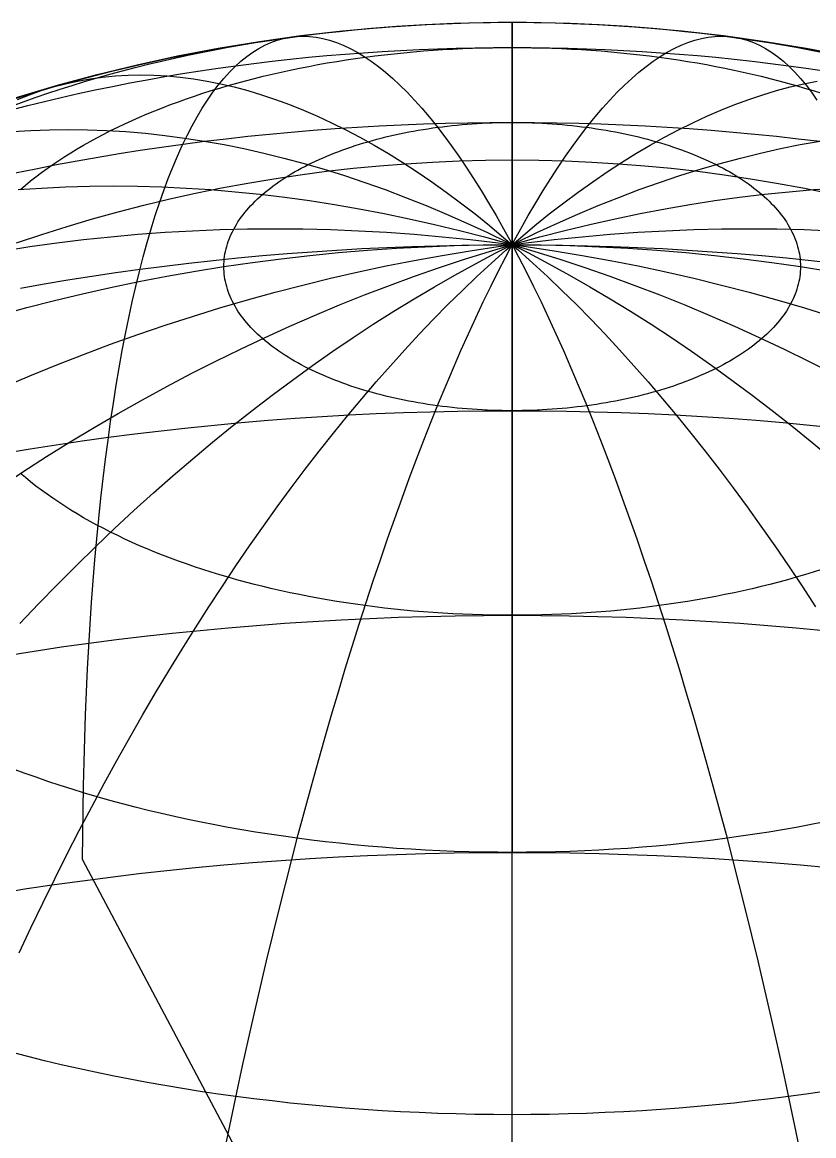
# Model space of a CAD drawing. Header units: millimetres. Extents: x -40 to 40, y -40 to 40.
# Drawn here: x -11.8 to 7.27, y 13.17 to 40 of the extents above; entities that cross this region are included whole.
import ezdxf

# ---------------------------------------------------------------- set-up
doc = ezdxf.new("R2010")
doc.units = ezdxf.units.MM
for name, color, linetype in [('CUT_OUTER', 1, 'Continuous'), ('ENGRAVE', 7, 'Continuous'), ('ENGRAVE_FINE', 8, 'Continuous')]:
    doc.layers.add(name, color=color, linetype=linetype)

msp = doc.modelspace()

# ---------------------------------------------------------------- linework, layer by layer
at = {"layer": 'CUT_OUTER'}
msp.add_circle((0, 0), 40, dxfattribs=at)
at = {"layer": 'ENGRAVE'}
for points in [[(-12.3607, 38.0423), (-11.6949, 38.2522), (-11.0255, 38.4505), (-10.3528, 38.637), (-9.6769, 38.8118), (-8.998, 38.9748), (-8.3165, 39.1259), (-7.6324, 39.2651), (-6.9459, 39.3923), (-6.2574, 39.5075), (-5.5669, 39.6107), (-4.8748, 39.7018), (-4.1811, 39.7809), (-3.4862, 39.8478), (-2.7903, 39.9026), (-2.0934, 39.9452), (-1.396, 39.9756), (-0.6981, 39.9939), (0, 40), (0.6981, 39.9939), (1.396, 39.9756), (2.0934, 39.9452), (2.7903, 39.9026), (3.4862, 39.8478), (4.1811, 39.7809), (4.8748, 39.7018), (5.5669, 39.6107), (6.2574, 39.5075), (6.9459, 39.3923), (7.6324, 39.2651)], [(-12.3607, 19.0211), (-11.6949, 19.1261), (-11.0255, 19.2252), (-10.3528, 19.3185), (-9.6769, 19.4059), (-8.998, 19.4874), (-8.3165, 19.563), (-7.6324, 19.6325), (-6.9459, 19.6962), (-6.2574, 19.7538), (-5.5669, 19.8054), (-4.8748, 19.8509), (-4.1811, 19.8904), (-3.4862, 19.9239), (-2.7903, 19.9513), (-2.0934, 19.9726), (-1.396, 19.9878), (-0.6981, 19.997), (0, 20), (0.6981, 19.997), (1.396, 19.9878), (2.0934, 19.9726), (2.7903, 19.9513), (3.4862, 19.9239), (4.1811, 19.8904), (4.8748, 19.8509), (5.5669, 19.8054), (6.2574, 19.7538), (6.9459, 19.6962), (7.6324, 19.6325)]]:
    msp.add_lwpolyline(points, dxfattribs=at)
at = {"layer": 'ENGRAVE_FINE'}
for points in [[(-12.0363, 37.9864), (-11.7557, 38.0902), (-11.4715, 38.1915), (-11.1839, 38.2904), (-10.8928, 38.3867), (-10.5984, 38.4805), (-10.3008, 38.5717), (-10, 38.6603), (-9.6962, 38.7462), (-9.3894, 38.8295), (-9.0798, 38.9101), (-8.7674, 38.9879), (-8.4524, 39.0631), (-8.1347, 39.1355), (-7.8146, 39.205), (-7.4921, 39.2718), (-7.1674, 39.3358), (-6.8404, 39.3969), (-6.5114, 39.4552), (-6.1803, 39.5106), (-5.8474, 39.563), (-5.5127, 39.6126), (-5.1764, 39.6593), (-4.8384, 39.703), (-4.499, 39.7437), (-4.1582, 39.7815), (-3.8162, 39.8163), (-3.473, 39.8481), (-3.1287, 39.8769), (-2.7835, 39.9027), (-2.4374, 39.9255), (-2.0906, 39.9452), (-1.7431, 39.9619), (-1.3951, 39.9756), (-1.0467, 39.9863), (-0.698, 39.9939), (-0.349, 39.9985), (0, 40), (0.349, 39.9985), (0.698, 39.9939), (1.0467, 39.9863), (1.3951, 39.9756), (1.7431, 39.9619), (2.0906, 39.9452), (2.4374, 39.9255), (2.7835, 39.9027), (3.1287, 39.8769), (3.473, 39.8481), (3.8162, 39.8163), (4.1582, 39.7815), (4.499, 39.7437), (4.8384, 39.703), (5.1764, 39.6593), (5.5127, 39.6126), (5.8474, 39.563), (6.1803, 39.5106), (6.5114, 39.4552), (6.8404, 39.3969), (7.1674, 39.3358), (7.4921, 39.2718)], [(0, 13.0227), (0, 13.6808), (0, 14.3347), (0, 14.9843), (0, 15.6292), (0, 16.2695), (0, 16.9047), (0, 17.5348), (0, 18.1596), (0, 18.7789), (0, 19.3924), (0, 20), (0, 20.6015), (0, 21.1968), (0, 21.7856), (0, 22.3677), (0, 22.9431), (0, 23.5114), (0, 24.0726), (0, 24.6265), (0, 25.1728), (0, 25.7115), (0, 26.2424), (0, 26.7652), (0, 27.2799), (0, 27.7863), (0, 28.2843), (0, 28.7736), (0, 29.2541), (0, 29.7258), (0, 30.1884), (0, 30.6418), (0, 31.0858), (0, 31.5204), (0, 31.9454), (0, 32.3607), (0, 32.7661), (0, 33.1615), (0, 33.5468), (0, 33.9219), (0, 34.2867), (0, 34.641), (0, 34.9848), (0, 35.3179), (0, 35.6403), (0, 35.9518), (0, 36.2523), (0, 36.5418), (0, 36.8202), (0, 37.0874), (0, 37.3432), (0, 37.5877), (0, 37.8207), (0, 38.0423), (0, 38.2522), (0, 38.4505), (0, 38.637), (0, 38.8118), (0, 38.9748), (0, 39.1259), (0, 39.2651), (0, 39.3923), (0, 39.5075), (0, 39.6107), (0, 39.7018), (0, 39.7809), (0, 39.8478), (0, 39.9026), (0, 39.9452), (0, 39.9756), (0, 39.9939), (0, 40), (0, 39.9939), (0, 39.9756), (0, 39.9452), (0, 39.9026), (0, 39.8478), (0, 39.7809), (0, 39.7018), (0, 39.6107), (0, 39.5075), (0, 39.3923), (0, 39.2651), (0, 39.1259), (0, 38.9748), (0, 38.8118), (0, 38.637), (0, 38.4505), (0, 38.2522), (0, 38.0423), (0, 37.8207), (0, 37.5877), (0, 37.3432), (0, 37.0874), (0, 36.8202), (0, 36.5418), (0, 36.2523), (0, 35.9518), (0, 35.6403), (0, 35.3179), (0, 34.9848), (0, 34.641), (0, 34.2867), (0, 33.9219), (0, 33.5468), (0, 33.1615), (0, 32.7661), (0, 32.3607), (0, 31.9454), (0, 31.5204), (0, 31.0858), (0, 30.6418), (0, 30.1884), (0, 29.7258), (0, 29.2541), (0, 28.7736), (0, 28.2843), (0, 27.7863), (0, 27.2799), (0, 26.7652), (0, 26.2424), (0, 25.7115), (0, 25.1728), (0, 24.6265), (0, 24.0726), (0, 23.5114), (0, 22.9431), (0, 22.3677), (0, 21.7856), (0, 21.1968), (0, 20.6015), (0, 20)], [(10.3527, -19.2293), (-10.3516, 19.8318), (-10.3474, 20.4283), (-10.3399, 21.0185), (-10.3294, 21.6024), (-10.3157, 22.1796), (-10.2988, 22.7501), (-10.2788, 23.3137), (-10.2557, 23.8702), (-10.2294, 24.4194), (-10.2001, 24.9611), (-10.1676, 25.4953), (-10.132, 26.0217), (-10.0934, 26.5402), (-10.0517, 27.0505), (-10.0069, 27.5527), (-9.959, 28.0464), (-9.9082, 28.5316), (-9.8543, 29.0082), (-9.7974, 29.4758), (-9.7375, 29.9345), (-9.6747, 30.3841), (-9.6089, 30.8244), (-9.5401, 31.2554), (-9.4685, 31.6768), (-9.394, 32.0886), (-9.3166, 32.4906), (-9.2364, 32.8827), (-9.1534, 33.2647), (-9.0676, 33.6367), (-8.979, 33.9984), (-8.8877, 34.3497), (-8.7937, 34.6906), (-8.697, 35.0209), (-8.5977, 35.3406), (-8.4957, 35.6495), (-8.3912, 35.9475), (-8.2841, 36.2345), (-8.1745, 36.5106), (-8.0623, 36.7755), (-7.9478, 37.0292), (-7.8308, 37.2716), (-7.7114, 37.5027), (-7.5897, 37.7224), (-7.4656, 37.9305), (-7.3393, 38.1271), (-7.2108, 38.3121), (-7.08, 38.4855), (-6.9471, 38.6471), (-6.8121, 38.7969), (-6.675, 38.9349), (-6.5359, 39.0611), (-6.3948, 39.1753), (-6.2517, 39.2776), (-6.1067, 39.368), (-5.9599, 39.4464), (-5.8113, 39.5127), (-5.6608, 39.567), (-5.5087, 39.6093), (-5.3549, 39.6395), (-5.1994, 39.6576), (-5.0424, 39.6636), (-4.8838, 39.6576), (-4.7238, 39.6395), (-4.5623, 39.6093), (-4.3994, 39.567), (-4.2352, 39.5127), (-4.0697, 39.4464), (-3.9029, 39.368), (-3.735, 39.2776), (-3.5659, 39.1753), (-3.3957, 39.0611), (-3.2245, 38.9349), (-3.0523, 38.7969), (-2.8792, 38.6471), (-2.7052, 38.4855), (-2.5304, 38.3121), (-2.3548, 38.1271), (-2.1785, 37.9305), (-2.0015, 37.7224), (-1.824, 37.5027), (-1.6458, 37.2716), (-1.4672, 37.0292), (-1.2881, 36.7755), (-1.1086, 36.5106), (-0.9288, 36.2345), (-0.7487, 35.9475), (-0.5684, 35.6495), (-0.3879, 35.3406), (-0.2073, 35.0209), (-0.0266, 34.6906), (0.154, 34.3497), (0.3347, 33.9984), (0.5152, 33.6367), (0.6956, 33.2647), (0.8758, 32.8827), (1.0557, 32.4906), (1.2352, 32.0886), (1.4144, 31.6768), (1.5932, 31.2554), (1.7715, 30.8244), (1.9492, 30.3841), (2.1264, 29.9345), (2.3029, 29.4758), (2.4787, 29.0082), (2.6538, 28.5316), (2.828, 28.0464), (3.0014, 27.5527), (3.1738, 27.0505), (3.3453, 26.5402), (3.5158, 26.0217), (3.6852, 25.4953), (3.8535, 24.9611), (4.0206, 24.4194), (4.1865, 23.8702), (4.3511, 23.3137), (4.5144, 22.7501), (4.6763, 22.1796), (4.8368, 21.6024), (4.9958, 21.0185), (5.1533, 20.4283), (5.3092, 19.8318), (5.4635, 19.2293), (5.6162, 18.621), (5.7671, 18.0069), (5.9163, 17.3874), (6.0636, 16.7626), (6.2092, 16.1327), (6.3528, 15.4978), (6.4945, 14.8583), (6.6342, 14.2142), (6.7719, 13.5658), (6.9075, 12.9132)], [(-6.9075, 12.9132), (-6.7719, 13.5658), (-6.6342, 14.2142), (-6.4945, 14.8583), (-6.3528, 15.4978), (-6.2092, 16.1327), (-6.0636, 16.7626), (-5.9163, 17.3874), (-5.7671, 18.0069), (-5.6162, 18.621), (-5.4635, 19.2293), (-5.3092, 19.8318), (-5.1533, 20.4283), (-4.9958, 21.0185), (-4.8368, 21.6024), (-4.6763, 22.1796), (-4.5144, 22.7501), (-4.3511, 23.3137), (-4.1865, 23.8702), (-4.0206, 24.4194), (-3.8535, 24.9611), (-3.6852, 25.4953), (-3.5158, 26.0217), (-3.3453, 26.5402), (-3.1738, 27.0505), (-3.0014, 27.5527), (-2.828, 28.0464), (-2.6538, 28.5316), (-2.4787, 29.0082), (-2.3029, 29.4758), (-2.1264, 29.9345), (-1.9492, 30.3841), (-1.7715, 30.8244), (-1.5932, 31.2554), (-1.4144, 31.6768), (-1.2352, 32.0886), (-1.0557, 32.4906), (-0.8758, 32.8827), (-0.6956, 33.2647), (-0.5152, 33.6367), (-0.3347, 33.9984), (-0.154, 34.3497), (0.0266, 34.6906), (0.2073, 35.0209), (0.3879, 35.3406), (0.5684, 35.6495), (0.7487, 35.9475), (0.9288, 36.2345), (1.1086, 36.5106), (1.2881, 36.7755), (1.4672, 37.0292), (1.6458, 37.2716), (1.824, 37.5027), (2.0015, 37.7224), (2.1785, 37.9305), (2.3548, 38.1271), (2.5304, 38.3121), (2.7052, 38.4855), (2.8792, 38.6471), (3.0523, 38.7969), (3.2245, 38.9349), (3.3957, 39.0611), (3.5659, 39.1753), (3.735, 39.2776), (3.9029, 39.368), (4.0697, 39.4464), (4.2352, 39.5127), (4.3994, 39.567), (4.5623, 39.6093), (4.7238, 39.6395), (4.8838, 39.6576), (5.0424, 39.6636), (5.1994, 39.6576), (5.3549, 39.6395), (5.5087, 39.6093), (5.6608, 39.567), (5.8113, 39.5127), (5.9599, 39.4464), (6.1067, 39.368), (6.2517, 39.2776), (6.3948, 39.1753), (6.5359, 39.0611), (6.675, 38.9349), (6.8121, 38.7969), (6.9471, 38.6471), (7.08, 38.4855), (7.2108, 38.3121), (7.3393, 38.1271)], [(-12.0708, 37.8875), (-11.6728, 37.9911), (-11.2712, 38.0912), (-10.8662, 38.1878), (-10.4578, 38.2809), (-10.0463, 38.3703), (-9.6317, 38.4562), (-9.2142, 38.5384), (-8.7939, 38.617), (-8.3708, 38.6919), (-7.9453, 38.7631), (-7.5173, 38.8306), (-7.0871, 38.8943), (-6.6546, 38.9543), (-6.2202, 39.0104), (-5.7838, 39.0628), (-5.3457, 39.1114), (-4.906, 39.1561), (-4.4648, 39.197), (-4.0222, 39.234), (-3.5783, 39.2672), (-3.1334, 39.2965), (-2.6876, 39.3219), (-2.2409, 39.3434), (-1.7935, 39.361), (-1.3456, 39.3747), (-0.8973, 39.3845), (-0.4487, 39.3904), (0, 39.3923), (0.4487, 39.3904), (0.8973, 39.3845), (1.3456, 39.3747), (1.7935, 39.361), (2.2409, 39.3434), (2.6876, 39.3219), (3.1334, 39.2965), (3.5783, 39.2672), (4.0222, 39.234), (4.4648, 39.197), (4.906, 39.1561), (5.3457, 39.1114), (5.7838, 39.0628), (6.2202, 39.0104), (6.6546, 38.9543), (7.0871, 38.8943), (7.5173, 38.8306)], [(-11.8479, 35.9721), (-11.7267, 36.075), (-11.602, 36.1768), (-11.4737, 36.2775), (-11.3419, 36.377), (-11.2067, 36.4754), (-11.068, 36.5726), (-10.926, 36.6686), (-10.7806, 36.7633), (-10.632, 36.8567), (-10.4801, 36.9488), (-10.325, 37.0396), (-10.1668, 37.129), (-10.0055, 37.2171), (-9.8411, 37.3037), (-9.6738, 37.3888), (-9.5035, 37.4725), (-9.3303, 37.5547), (-9.1542, 37.6353), (-8.9754, 37.7144), (-8.7939, 37.792), (-8.6096, 37.8679), (-8.4227, 37.9422), (-8.2333, 38.0149), (-8.0414, 38.0859), (-7.847, 38.1552), (-7.6502, 38.2229), (-7.4511, 38.2888), (-7.2497, 38.3529), (-7.0461, 38.4153), (-6.8404, 38.4759), (-6.6326, 38.5347), (-6.4227, 38.5916), (-6.211, 38.6468), (-5.9973, 38.7), (-5.7818, 38.7514), (-5.5645, 38.8009), (-5.3455, 38.8485), (-5.1249, 38.8942), (-4.9028, 38.938), (-4.6791, 38.9798), (-4.454, 39.0196), (-4.2276, 39.0575), (-3.9999, 39.0934), (-3.7709, 39.1273), (-3.5409, 39.1592), (-3.3097, 39.1891), (-3.0775, 39.217), (-2.8444, 39.2428), (-2.6104, 39.2666), (-2.3756, 39.2884), (-2.1401, 39.3081), (-1.904, 39.3257), (-1.6673, 39.3413), (-1.43, 39.3548), (-1.1924, 39.3663), (-0.9543, 39.3756), (-0.716, 39.3829), (-0.4775, 39.3881), (-0.2388, 39.3913), (0, 39.3923), (0.2388, 39.3913), (0.4775, 39.3881), (0.716, 39.3829), (0.9543, 39.3756), (1.1924, 39.3663), (1.43, 39.3548), (1.6673, 39.3413), (1.904, 39.3257), (2.1401, 39.3081), (2.3756, 39.2884), (2.6104, 39.2666), (2.8444, 39.2428), (3.0775, 39.217), (3.3097, 39.1891), (3.5409, 39.1592), (3.7709, 39.1273), (3.9999, 39.0934), (4.2276, 39.0575), (4.454, 39.0196), (4.6791, 38.9798), (4.9028, 38.938), (5.1249, 38.8942), (5.3455, 38.8485), (5.5645, 38.8009), (5.7818, 38.7514), (5.9973, 38.7), (6.211, 38.6468), (6.4227, 38.5916), (6.6326, 38.5347), (6.8404, 38.4759), (7.0461, 38.4153), (7.2497, 38.3529), (7.4511, 38.2888)], [(-11.9147, 38.1414), (-11.6325, 38.253), (-11.3468, 38.3529), (-11.0577, 38.4411), (-10.7651, 38.5177), (-10.4693, 38.5825), (-10.1703, 38.6355), (-9.8682, 38.6768), (-9.5631, 38.7062), (-9.2551, 38.7239), (-8.9443, 38.7298), (-8.6307, 38.7239), (-8.3145, 38.7062), (-7.9958, 38.6768), (-7.6746, 38.6355), (-7.3511, 38.5825), (-7.0254, 38.5177), (-6.6975, 38.4411), (-6.3676, 38.3529), (-6.0358, 38.253), (-5.7021, 38.1414), (-5.3666, 38.0183), (-5.0296, 37.8835), (-4.691, 37.7372), (-4.351, 37.5794), (-4.0096, 37.4101), (-3.667, 37.2295), (-3.3233, 37.0375), (-2.9786, 36.8343), (-2.633, 36.6198), (-2.2866, 36.3941), (-1.9395, 36.1574), (-1.5918, 35.9097), (-1.2436, 35.651), (-0.8951, 35.3815), (-0.5462, 35.1011), (-0.1972, 34.8101), (0.1518, 34.5085), (0.5008, 34.1964), (0.8497, 33.8739), (1.1983, 33.541), (1.5465, 33.1979), (1.8943, 32.8448), (2.2415, 32.4816), (2.588, 32.1085), (2.9337, 31.7256), (3.2786, 31.3331), (3.6224, 30.931), (3.9651, 30.5195), (4.3066, 30.0987), (4.6468, 29.6688), (4.9856, 29.2298), (5.3229, 28.7819), (5.6585, 28.3252), (5.9925, 27.8599), (6.3246, 27.3861), (6.6547, 26.904), (6.9829, 26.4137), (7.3089, 25.9153)], [(-11.8782, 17.583), (-11.5956, 18.1826), (-11.3094, 18.7766), (-11.0198, 19.3649), (-10.7268, 19.9473), (-10.4306, 20.5237), (-10.1312, 21.0938), (-9.8287, 21.6574), (-9.5232, 22.2145), (-9.2148, 22.7648), (-8.9036, 23.3082), (-8.5897, 23.8445), (-8.2732, 24.3735), (-7.9542, 24.8951), (-7.6327, 25.4091), (-7.3089, 25.9153), (-6.9829, 26.4137), (-6.6547, 26.904), (-6.3246, 27.3861), (-5.9925, 27.8599), (-5.6585, 28.3252), (-5.3229, 28.7819), (-4.9856, 29.2298), (-4.6468, 29.6688), (-4.3066, 30.0987), (-3.9651, 30.5195), (-3.6224, 30.931), (-3.2786, 31.3331), (-2.9337, 31.7256), (-2.588, 32.1085), (-2.2415, 32.4816), (-1.8943, 32.8448), (-1.5465, 33.1979), (-1.1983, 33.541), (-0.8497, 33.8739), (-0.5008, 34.1964), (-0.1518, 34.5085), (0.1972, 34.8101), (0.5462, 35.1011), (0.8951, 35.3815), (1.2436, 35.651), (1.5918, 35.9097), (1.9395, 36.1574), (2.2866, 36.3941), (2.633, 36.6198), (2.9786, 36.8343), (3.3233, 37.0375), (3.667, 37.2295), (4.0096, 37.4101), (4.351, 37.5794), (4.691, 37.7372), (5.0296, 37.8835), (5.3666, 38.0183), (5.7021, 38.1414), (6.0358, 38.253), (6.3676, 38.3529), (6.6975, 38.4411), (7.0254, 38.5177), (7.3511, 38.5825)], [(-11.9727, 36.3698), (-11.4786, 36.4721), (-10.981, 36.5701), (-10.4801, 36.6637), (-9.976, 36.753), (-9.4688, 36.8378), (-8.9588, 36.9183), (-8.446, 36.9942), (-7.9307, 37.0657), (-7.4129, 37.1326), (-6.8929, 37.195), (-6.3708, 37.2529), (-5.8467, 37.3062), (-5.3209, 37.3549), (-4.7934, 37.3991), (-4.2645, 37.4386), (-3.7343, 37.4735), (-3.2029, 37.5038), (-2.6706, 37.5294), (-2.1375, 37.5504), (-1.6037, 37.5667), (-1.0694, 37.5784), (-0.5348, 37.5854), (0, 37.5877), (0.5348, 37.5854), (1.0694, 37.5784), (1.6037, 37.5667), (2.1375, 37.5504), (2.6706, 37.5294), (3.2029, 37.5038), (3.7343, 37.4735), (4.2645, 37.4386), (4.7934, 37.3991), (5.3209, 37.3549), (5.8467, 37.3062), (6.3708, 37.2529), (6.8929, 37.195), (7.4129, 37.1326)], [(6.9459, 34.1147), (6.9449, 34.0541), (6.9417, 33.9935), (6.9364, 33.933), (6.929, 33.8725), (6.9195, 33.8121), (6.9079, 33.7517), (6.8942, 33.6915), (6.8783, 33.6314), (6.8604, 33.5715), (6.8404, 33.5117), (6.8183, 33.4521), (6.7941, 33.3927), (6.7679, 33.3335), (6.7396, 33.2746), (6.7093, 33.2159), (6.6769, 33.1575), (6.6424, 33.0993), (6.606, 33.0415), (6.5675, 32.9841), (6.527, 32.9269), (6.4846, 32.8701), (6.4402, 32.8137), (6.3938, 32.7577), (6.3454, 32.7022), (6.2951, 32.647), (6.243, 32.5923), (6.1889, 32.538), (6.1329, 32.4843), (6.075, 32.431), (6.0153, 32.3783), (5.9538, 32.326), (5.8905, 32.2744), (5.8253, 32.2232), (5.7584, 32.1727), (5.6898, 32.1227), (5.6194, 32.0734), (5.5473, 32.0247), (5.4735, 31.9766), (5.398, 31.9291), (5.3209, 31.8824), (5.2422, 31.8363), (5.1618, 31.7909), (5.0799, 31.7462), (4.9965, 31.7022), (4.9115, 31.659), (4.825, 31.6165), (4.7371, 31.5748), (4.6477, 31.5338), (4.5569, 31.4937), (4.4648, 31.4543), (4.3712, 31.4157), (4.2763, 31.378), (4.1802, 31.3411), (4.0827, 31.3051), (3.984, 31.2699), (3.8841, 31.2355), (3.783, 31.2021), (3.6808, 31.1695), (3.5774, 31.1378), (3.473, 31.1071), (3.3675, 31.0772), (3.2609, 31.0483), (3.1534, 31.0203), (3.0449, 30.9933), (2.9355, 30.9672), (2.8252, 30.942), (2.714, 30.9179), (2.602, 30.8947), (2.4892, 30.8725), (2.3756, 30.8512), (2.2614, 30.831), (2.1464, 30.8118), (2.0308, 30.7935), (1.9146, 30.7763), (1.7977, 30.7601), (1.6804, 30.7449), (1.5625, 30.7308), (1.4441, 30.7177), (1.3253, 30.7056), (1.2061, 30.6945), (1.0866, 30.6845), (0.9667, 30.6756), (0.8465, 30.6677), (0.726, 30.6608), (0.6054, 30.655), (0.4845, 30.6502), (0.3635, 30.6465), (0.2424, 30.6439), (0.1212, 30.6423), (0, 30.6418), (-0.1212, 30.6423), (-0.2424, 30.6439), (-0.3635, 30.6465), (-0.4845, 30.6502), (-0.6054, 30.655), (-0.726, 30.6608), (-0.8465, 30.6677), (-0.9667, 30.6756), (-1.0866, 30.6845), (-1.2061, 30.6945), (-1.3253, 30.7056), (-1.4441, 30.7177), (-1.5625, 30.7308), (-1.6804, 30.7449), (-1.7977, 30.7601), (-1.9146, 30.7763), (-2.0308, 30.7935), (-2.1464, 30.8118), (-2.2614, 30.831), (-2.3756, 30.8512), (-2.4892, 30.8725), (-2.602, 30.8947), (-2.714, 30.9179), (-2.8252, 30.942), (-2.9355, 30.9672), (-3.0449, 30.9933), (-3.1534, 31.0203), (-3.2609, 31.0483), (-3.3675, 31.0772), (-3.473, 31.1071), (-3.5774, 31.1378), (-3.6808, 31.1695), (-3.783, 31.2021), (-3.8841, 31.2355), (-3.984, 31.2699), (-4.0827, 31.3051), (-4.1802, 31.3411), (-4.2763, 31.378), (-4.3712, 31.4157), (-4.4648, 31.4543), (-4.5569, 31.4937), (-4.6477, 31.5338), (-4.7371, 31.5748), (-4.825, 31.6165), (-4.9115, 31.659), (-4.9965, 31.7022), (-5.0799, 31.7462), (-5.1618, 31.7909), (-5.2422, 31.8363), (-5.3209, 31.8824), (-5.398, 31.9291), (-5.4735, 31.9766), (-5.5473, 32.0247), (-5.6194, 32.0734), (-5.6898, 32.1227), (-5.7584, 32.1727), (-5.8253, 32.2232), (-5.8905, 32.2744), (-5.9538, 32.326), (-6.0153, 32.3783), (-6.075, 32.431), (-6.1329, 32.4843), (-6.1889, 32.538), (-6.243, 32.5923), (-6.2951, 32.647), (-6.3454, 32.7022), (-6.3938, 32.7577), (-6.4402, 32.8137), (-6.4846, 32.8701), (-6.527, 32.9269), (-6.5675, 32.9841), (-6.606, 33.0415), (-6.6424, 33.0993), (-6.6769, 33.1575), (-6.7093, 33.2159), (-6.7396, 33.2746), (-6.7679, 33.3335), (-6.7941, 33.3927), (-6.8183, 33.4521), (-6.8404, 33.5117), (-6.8604, 33.5715), (-6.8783, 33.6314), (-6.8942, 33.6915), (-6.9079, 33.7517), (-6.9195, 33.8121), (-6.929, 33.8725), (-6.9364, 33.933), (-6.9417, 33.9935), (-6.9449, 34.0541), (-6.9459, 34.1147), (-6.9449, 34.1754), (-6.9417, 34.2359), (-6.9364, 34.2965), (-6.929, 34.357), (-6.9195, 34.4174), (-6.9079, 34.4778), (-6.8942, 34.538), (-6.8783, 34.5981), (-6.8604, 34.658), (-6.8404, 34.7178), (-6.8183, 34.7774), (-6.7941, 34.8368), (-6.7679, 34.896), (-6.7396, 34.9549), (-6.7093, 35.0136), (-6.6769, 35.072), (-6.6424, 35.1301), (-6.606, 35.1879), (-6.5675, 35.2454), (-6.527, 35.3026), (-6.4846, 35.3593), (-6.4402, 35.4157), (-6.3938, 35.4717), (-6.3454, 35.5273), (-6.2951, 35.5825), (-6.243, 35.6372), (-6.1889, 35.6914), (-6.1329, 35.7452), (-6.075, 35.7985), (-6.0153, 35.8512), (-5.9538, 35.9034), (-5.8905, 35.9551), (-5.8253, 36.0063), (-5.7584, 36.0568), (-5.6898, 36.1068), (-5.6194, 36.1561), (-5.5473, 36.2048), (-5.4735, 36.2529), (-5.398, 36.3003), (-5.3209, 36.3471), (-5.2422, 36.3932), (-5.1618, 36.4386), (-5.0799, 36.4833), (-4.9965, 36.5273), (-4.9115, 36.5705), (-4.825, 36.613), (-4.7371, 36.6547), (-4.6477, 36.6957), (-4.5569, 36.7358), (-4.4648, 36.7752), (-4.3712, 36.8137), (-4.2763, 36.8515), (-4.1802, 36.8884), (-4.0827, 36.9244), (-3.984, 36.9596), (-3.8841, 36.994), (-3.783, 37.0274), (-3.6808, 37.06), (-3.5774, 37.0917), (-3.473, 37.1224), (-3.3675, 37.1523), (-3.2609, 37.1812), (-3.1534, 37.2092), (-3.0449, 37.2362), (-2.9355, 37.2623), (-2.8252, 37.2875), (-2.714, 37.3116), (-2.602, 37.3348), (-2.4892, 37.357), (-2.3756, 37.3783), (-2.2614, 37.3985), (-2.1464, 37.4177), (-2.0308, 37.436), (-1.9146, 37.4532), (-1.7977, 37.4694), (-1.6804, 37.4845), (-1.5625, 37.4987), (-1.4441, 37.5118), (-1.3253, 37.5239), (-1.2061, 37.5349), (-1.0866, 37.5449), (-0.9667, 37.5539), (-0.8465, 37.5618), (-0.726, 37.5687), (-0.6054, 37.5745), (-0.4845, 37.5792), (-0.3635, 37.5829), (-0.2424, 37.5856), (-0.1212, 37.5872), (0, 37.5877), (0.1212, 37.5872), (0.2424, 37.5856), (0.3635, 37.5829), (0.4845, 37.5792), (0.6054, 37.5745), (0.726, 37.5687), (0.8465, 37.5618), (0.9667, 37.5539), (1.0866, 37.5449), (1.2061, 37.5349), (1.3253, 37.5239), (1.4441, 37.5118), (1.5625, 37.4987), (1.6804, 37.4845), (1.7977, 37.4694), (1.9146, 37.4532), (2.0308, 37.436), (2.1464, 37.4177), (2.2614, 37.3985), (2.3756, 37.3783), (2.4892, 37.357), (2.602, 37.3348), (2.714, 37.3116), (2.8252, 37.2875), (2.9355, 37.2623), (3.0449, 37.2362), (3.1534, 37.2092), (3.2609, 37.1812), (3.3675, 37.1523), (3.473, 37.1224), (3.5774, 37.0917), (3.6808, 37.06), (3.783, 37.0274), (3.8841, 36.994), (3.984, 36.9596), (4.0827, 36.9244), (4.1802, 36.8884), (4.2763, 36.8515), (4.3712, 36.8137), (4.4648, 36.7752), (4.5569, 36.7358), (4.6477, 36.6957), (4.7371, 36.6547), (4.825, 36.613), (4.9115, 36.5705), (4.9965, 36.5273), (5.0799, 36.4833), (5.1618, 36.4386), (5.2422, 36.3932), (5.3209, 36.3471), (5.398, 36.3003), (5.4735, 36.2529), (5.5473, 36.2048), (5.6194, 36.1561), (5.6898, 36.1068), (5.7584, 36.0568), (5.8253, 36.0063), (5.8905, 35.9551), (5.9538, 35.9034), (6.0153, 35.8512), (6.075, 35.7985), (6.1329, 35.7452), (6.1889, 35.6914), (6.243, 35.6372), (6.2951, 35.5825), (6.3454, 35.5273), (6.3938, 35.4717), (6.4402, 35.4157), (6.4846, 35.3593), (6.527, 35.3026), (6.5675, 35.2454), (6.606, 35.1879), (6.6424, 35.1301), (6.6769, 35.072), (6.7093, 35.0136), (6.7396, 34.9549), (6.7679, 34.896), (6.7941, 34.8368), (6.8183, 34.7774), (6.8404, 34.7178), (6.8604, 34.658), (6.8783, 34.5981), (6.8942, 34.538), (6.9079, 34.4778), (6.9195, 34.4174), (6.929, 34.357), (6.9364, 34.2965), (6.9417, 34.2359), (6.9449, 34.1754), (6.9459, 34.1147)], [(-12.0463, 37.3653), (-11.5978, 37.3938), (-11.1458, 37.4109), (-10.6904, 37.4166), (-10.2318, 37.4109), (-9.7701, 37.3938), (-9.3053, 37.3653), (-8.8378, 37.3254), (-8.3675, 37.2742), (-7.8947, 37.2116), (-7.4195, 37.1377), (-6.942, 37.0524), (-6.4624, 36.9559), (-5.9809, 36.8481), (-5.4975, 36.7291), (-5.0124, 36.5989), (-4.5259, 36.4576), (-4.0379, 36.3051), (-3.5487, 36.1416), (-3.0584, 35.9671), (-2.5672, 35.7816), (-2.0753, 35.5853), (-1.5826, 35.3781), (-1.0895, 35.1601), (-0.5961, 34.9314), (-0.1025, 34.692), (0.3911, 34.4421), (0.8847, 34.1817), (1.3779, 33.9109), (1.8707, 33.6298), (2.363, 33.3384), (2.8545, 33.0369), (3.3452, 32.7253), (3.8349, 32.4037), (4.3234, 32.0723), (4.8105, 31.7311), (5.2962, 31.3802), (5.7803, 31.0197), (6.2627, 30.6499), (6.7431, 30.2706), (7.2214, 29.8822), (7.6976, 29.4847)], [(-11.8605, 25.518), (-11.4105, 25.9917), (-10.9571, 26.4575), (-10.5004, 26.9152), (-10.0404, 27.3647), (-9.5774, 27.8059), (-9.1115, 28.2386), (-8.6428, 28.6628), (-8.1714, 29.0781), (-7.6976, 29.4847), (-7.2214, 29.8822), (-6.7431, 30.2706), (-6.2627, 30.6499), (-5.7803, 31.0197), (-5.2962, 31.3802), (-4.8105, 31.7311), (-4.3234, 32.0723), (-3.8349, 32.4037), (-3.3452, 32.7253), (-2.8545, 33.0369), (-2.363, 33.3384), (-1.8707, 33.6298), (-1.3779, 33.9109), (-0.8847, 34.1817), (-0.3911, 34.4421), (0.1025, 34.692), (0.5961, 34.9314), (1.0895, 35.1601), (1.5826, 35.3781), (2.0753, 35.5853), (2.5672, 35.7816), (3.0584, 35.9671), (3.5487, 36.1416), (4.0379, 36.3051), (4.5259, 36.4576), (5.0124, 36.5989), (5.4975, 36.7291), (5.9809, 36.8481), (6.4624, 36.9559), (6.942, 37.0524), (7.4195, 37.1377)], [(-11.9426, 34.6839), (-11.3355, 34.887), (-10.7249, 35.0796), (-10.111, 35.2614), (-9.4941, 35.4325), (-8.8743, 35.5928), (-8.2517, 35.7422), (-7.6267, 35.8808), (-6.9993, 36.0084), (-6.3698, 36.1251), (-5.7384, 36.2308), (-5.1052, 36.3254), (-4.4705, 36.409), (-3.8344, 36.4815), (-3.1971, 36.5428), (-2.5588, 36.593), (-1.9198, 36.6321), (-1.2802, 36.6601), (-0.6402, 36.6768), (0, 36.6824), (0.6402, 36.6768), (1.2802, 36.6601), (1.9198, 36.6321), (2.5588, 36.593), (3.1971, 36.5428), (3.8344, 36.4815), (4.4705, 36.409), (5.1052, 36.3254), (5.7384, 36.2308), (6.3698, 36.1251), (6.9993, 36.0084), (7.6267, 35.8808)], [(-11.9426, 34.6839), (-11.3355, 34.887), (-10.7249, 35.0796), (-10.111, 35.2614), (-9.4941, 35.4325), (-8.8743, 35.5928), (-8.2517, 35.7422), (-7.6267, 35.8808), (-6.9993, 36.0084), (-6.3698, 36.1251), (-5.7384, 36.2308), (-5.1052, 36.3254), (-4.4705, 36.409), (-3.8344, 36.4815), (-3.1971, 36.5428), (-2.5588, 36.593), (-1.9198, 36.6321), (-1.2802, 36.6601), (-0.6402, 36.6768), (0, 36.6824), (0.6402, 36.6768), (1.2802, 36.6601), (1.9198, 36.6321), (2.5588, 36.593), (3.1971, 36.5428), (3.8344, 36.4815), (4.4705, 36.409), (5.1052, 36.3254), (5.7384, 36.2308), (6.3698, 36.1251), (6.9993, 36.0084), (7.6267, 35.8808)], [(-12.3566, 28.7952), (-11.7899, 29.1695), (-11.2196, 29.5349), (-10.6459, 29.8914), (-10.069, 30.2387), (-9.489, 30.5768), (-8.9061, 30.9056), (-8.3205, 31.225), (-7.7324, 31.5349), (-7.1419, 31.8351), (-6.5492, 32.1257), (-5.9545, 32.4065), (-5.3581, 32.6774), (-4.76, 32.9383), (-4.1604, 33.1893), (-3.5596, 33.4301), (-2.9577, 33.6607), (-2.3548, 33.8811), (-1.7513, 34.0912), (-1.1473, 34.2908), (-0.5428, 34.4801), (0.0617, 34.6588), (0.6663, 34.827), (1.2707, 34.9845), (1.8746, 35.1314), (2.478, 35.2676), (3.0807, 35.3931), (3.6824, 35.5077), (4.2829, 35.6116), (4.8822, 35.7046), (5.48, 35.7868), (6.0761, 35.858), (6.6704, 35.9183), (7.2626, 35.9677), (7.8527, 36.0061)], [(-11.9059, 35.9677), (-11.3364, 36.0061), (-10.7634, 36.0335), (-10.1871, 36.05), (-9.6077, 36.0555), (-9.0254, 36.05), (-8.4403, 36.0335), (-7.8527, 36.0061), (-7.2626, 35.9677), (-6.6704, 35.9183), (-6.0761, 35.858), (-5.48, 35.7868), (-4.8822, 35.7046), (-4.2829, 35.6116), (-3.6824, 35.5077), (-3.0807, 35.3931), (-2.478, 35.2676), (-1.8746, 35.1314), (-1.2707, 34.9845), (-0.6663, 34.827), (-0.0617, 34.6588), (0.5428, 34.4801), (1.1473, 34.2908), (1.7513, 34.0912), (2.3548, 33.8811), (2.9577, 33.6607), (3.5596, 33.4301), (4.1604, 33.1893), (4.76, 32.9383), (5.3581, 32.6774), (5.9545, 32.4065), (6.5492, 32.1257), (7.1419, 31.8351), (7.7324, 31.5349)], [(-12.2605, 31.2081), (-11.6192, 31.4808), (-10.9743, 31.744), (-10.3261, 31.9975), (-9.6747, 32.2413), (-9.0204, 32.4752), (-8.3634, 32.6992), (-7.7038, 32.9133), (-7.0418, 33.1174), (-6.3778, 33.3114), (-5.7117, 33.4952), (-5.044, 33.6688), (-4.3747, 33.8322), (-3.704, 33.9852), (-3.0322, 34.1279), (-2.3596, 34.2602), (-1.6861, 34.3821), (-1.0122, 34.4935), (-0.338, 34.5944), (0.3363, 34.6848), (1.0106, 34.7646), (1.6845, 34.8338), (2.3579, 34.8923), (3.0306, 34.9403), (3.7024, 34.9776), (4.373, 35.0043), (5.0423, 35.0203), (5.7101, 35.0256), (6.3761, 35.0203), (7.0402, 35.0043), (7.7022, 34.9776)], [(-12.2589, 34.4935), (-11.6176, 34.5944), (-10.9727, 34.6848), (-10.3245, 34.7646), (-9.6731, 34.8338), (-9.0188, 34.8923), (-8.3618, 34.9403), (-7.7022, 34.9776), (-7.0402, 35.0043), (-6.3761, 35.0203), (-5.7101, 35.0256), (-5.0423, 35.0203), (-4.373, 35.0043), (-3.7024, 34.9776), (-3.0306, 34.9403), (-2.3579, 34.8923), (-1.6845, 34.8338), (-1.0106, 34.7646), (-0.3363, 34.6848), (0.338, 34.5944), (1.0122, 34.4935), (1.6861, 34.3821), (2.3596, 34.2602), (3.0322, 34.1279), (3.704, 33.9852), (4.3747, 33.8322), (5.044, 33.6688), (5.7117, 33.4952), (6.3778, 33.3114), (7.0418, 33.1174), (7.7038, 32.9133)], [(-12.3607, 32.9456), (-11.6949, 33.1274), (-11.0255, 33.2991), (-10.3528, 33.4607), (-9.6769, 33.612), (-8.998, 33.7532), (-8.3165, 33.884), (-7.6324, 34.0046), (-6.9459, 34.1147), (-6.2574, 34.2145), (-5.5669, 34.3039), (-4.8748, 34.3828), (-4.1811, 34.4512), (-3.4862, 34.5092), (-2.7903, 34.5566), (-2.0934, 34.5935), (-1.396, 34.6199), (-0.6981, 34.6357), (0, 34.641), (0.6981, 34.6357), (1.396, 34.6199), (2.0934, 34.5935), (2.7903, 34.5566), (3.4862, 34.5092), (4.1811, 34.4512), (4.8748, 34.3828), (5.5669, 34.3039), (6.2574, 34.2145), (6.9459, 34.1147), (7.6324, 34.0046)], [(-11.8479, 33.5965), (-11.278, 33.6974), (-10.7047, 33.7933), (-10.1281, 33.8842), (-9.5484, 33.97), (-8.9658, 34.0508), (-8.3804, 34.1265), (-7.7925, 34.1971), (-7.2023, 34.2625), (-6.6098, 34.3228), (-6.0153, 34.3779), (-5.419, 34.4278), (-4.8211, 34.4725), (-4.2217, 34.5119), (-3.621, 34.5461), (-3.0192, 34.5751), (-2.4164, 34.5988), (-1.813, 34.6173), (-1.209, 34.6305), (-0.6046, 34.6384), (0, 34.641), (0.6046, 34.6384), (1.209, 34.6305), (1.813, 34.6173), (2.4164, 34.5988), (3.0192, 34.5751), (3.621, 34.5461), (4.2217, 34.5119), (4.8211, 34.4725), (5.419, 34.4278), (6.0153, 34.3779), (6.6098, 34.3228), (7.2023, 34.2625), (7.7925, 34.1971)], [(-12.2374, 29.6179), (-11.6152, 29.7219), (-10.9896, 29.8206), (-10.3606, 29.9137), (-9.7284, 30.0014), (-9.0933, 30.0835), (-8.4554, 30.1601), (-7.8149, 30.2311), (-7.1721, 30.2965), (-6.527, 30.3563), (-5.88, 30.4104), (-5.2312, 30.4589), (-4.5808, 30.5017), (-3.929, 30.5388), (-3.276, 30.5703), (-2.622, 30.596), (-1.9672, 30.616), (-1.3118, 30.6303), (-0.656, 30.6389), (0, 30.6418), (0.656, 30.6389), (1.3118, 30.6303), (1.9672, 30.616), (2.622, 30.596), (3.276, 30.5703), (3.929, 30.5388), (4.5808, 30.5017), (5.2312, 30.4589), (5.88, 30.4104), (6.527, 30.3563), (7.1721, 30.2965), (7.8149, 30.2311)], [(7.4511, 26.8151), (7.2497, 26.7509), (7.0461, 26.6885), (6.8404, 26.6279), (6.6326, 26.5692), (6.4227, 26.5122), (6.211, 26.4571), (5.9973, 26.4038), (5.7818, 26.3524), (5.5645, 26.3029), (5.3455, 26.2553), (5.1249, 26.2096), (4.9028, 26.1658), (4.6791, 26.124), (4.454, 26.0842), (4.2276, 26.0463), (3.9999, 26.0104), (3.7709, 25.9765), (3.5409, 25.9446), (3.3097, 25.9147), (3.0775, 25.8868), (2.8444, 25.861), (2.6104, 25.8372), (2.3756, 25.8154), (2.1401, 25.7957), (1.904, 25.7781), (1.6673, 25.7625), (1.43, 25.749), (1.1924, 25.7375), (0.9543, 25.7282), (0.716, 25.7209), (0.4775, 25.7157), (0.2388, 25.7125), (0, 25.7115), (-0.2388, 25.7125), (-0.4775, 25.7157), (-0.716, 25.7209), (-0.9543, 25.7282), (-1.1924, 25.7375), (-1.43, 25.749), (-1.6673, 25.7625), (-1.904, 25.7781), (-2.1401, 25.7957), (-2.3756, 25.8154), (-2.6104, 25.8372), (-2.8444, 25.861), (-3.0775, 25.8868), (-3.3097, 25.9147), (-3.5409, 25.9446), (-3.7709, 25.9765), (-3.9999, 26.0104), (-4.2276, 26.0463), (-4.454, 26.0842), (-4.6791, 26.124), (-4.9028, 26.1658), (-5.1249, 26.2096), (-5.3455, 26.2553), (-5.5645, 26.3029), (-5.7818, 26.3524), (-5.9973, 26.4038), (-6.211, 26.4571), (-6.4227, 26.5122), (-6.6326, 26.5692), (-6.8404, 26.6279), (-7.0461, 26.6885), (-7.2497, 26.7509), (-7.4511, 26.8151), (-7.6502, 26.881), (-7.847, 26.9486), (-8.0414, 27.0179), (-8.2333, 27.0889), (-8.4227, 27.1616), (-8.6096, 27.2359), (-8.7939, 27.3119), (-8.9754, 27.3894), (-9.1542, 27.4685), (-9.3303, 27.5492), (-9.5035, 27.6313), (-9.6738, 27.715), (-9.8411, 27.8002), (-10.0055, 27.8868), (-10.1668, 27.9748), (-10.325, 28.0642), (-10.4801, 28.155), (-10.632, 28.2471), (-10.7806, 28.3405), (-10.926, 28.4353), (-11.068, 28.5312), (-11.2067, 28.6284), (-11.3419, 28.7268), (-11.4737, 28.8264), (-11.602, 28.927), (-11.7267, 29.0288), (-11.8479, 29.1317)], [(-12.1729, 24.7475), (-11.5172, 24.8509), (-10.858, 24.9485), (-10.1955, 25.0404), (-9.5299, 25.1264), (-8.8613, 25.2067), (-8.1901, 25.2811), (-7.5164, 25.3496), (-6.8404, 25.4123), (-6.1623, 25.469), (-5.4823, 25.5198), (-4.8007, 25.5647), (-4.1176, 25.6036), (-3.4333, 25.6366), (-2.7479, 25.6635), (-2.0616, 25.6845), (-1.3748, 25.6995), (-0.6875, 25.7085), (0, 25.7115), (0.6875, 25.7085), (1.3748, 25.6995), (2.0616, 25.6845), (2.7479, 25.6635), (3.4333, 25.6366), (4.1176, 25.6036), (4.8007, 25.5647), (5.4823, 25.5198), (6.1623, 25.469), (6.8404, 25.4123), (7.5164, 25.3496)], [(7.4921, 20.7282), (7.1674, 20.6642), (6.8404, 20.6031), (6.5114, 20.5448), (6.1803, 20.4894), (5.8474, 20.437), (5.5127, 20.3874), (5.1764, 20.3407), (4.8384, 20.297), (4.499, 20.2563), (4.1582, 20.2185), (3.8162, 20.1837), (3.473, 20.1519), (3.1287, 20.1231), (2.7835, 20.0973), (2.4374, 20.0745), (2.0906, 20.0548), (1.7431, 20.0381), (1.3951, 20.0244), (1.0467, 20.0137), (0.698, 20.0061), (0.349, 20.0015), (0, 20), (-0.349, 20.0015), (-0.698, 20.0061), (-1.0467, 20.0137), (-1.3951, 20.0244), (-1.7431, 20.0381), (-2.0906, 20.0548), (-2.4374, 20.0745), (-2.7835, 20.0973), (-3.1287, 20.1231), (-3.473, 20.1519), (-3.8162, 20.1837), (-4.1582, 20.2185), (-4.499, 20.2563), (-4.8384, 20.297), (-5.1764, 20.3407), (-5.5127, 20.3874), (-5.8474, 20.437), (-6.1803, 20.4894), (-6.5114, 20.5448), (-6.8404, 20.6031), (-7.1674, 20.6642), (-7.4921, 20.7282), (-7.8146, 20.795), (-8.1347, 20.8645), (-8.4524, 20.9369), (-8.7674, 21.0121), (-9.0798, 21.0899), (-9.3894, 21.1705), (-9.6962, 21.2538), (-10, 21.3397), (-10.3008, 21.4283), (-10.5984, 21.5195), (-10.8928, 21.6133), (-11.1839, 21.7096), (-11.4715, 21.8085), (-11.7557, 21.9098), (-12.0363, 22.0136)], [(7.5173, 14.2425), (7.0871, 14.1788), (6.6546, 14.1189), (6.2202, 14.0627), (5.7838, 14.0103), (5.3457, 13.9617), (4.906, 13.917), (4.4648, 13.8761), (4.0222, 13.8391), (3.5783, 13.8059), (3.1334, 13.7766), (2.6876, 13.7512), (2.2409, 13.7297), (1.7935, 13.7121), (1.3456, 13.6984), (0.8973, 13.6886), (0.4487, 13.6828), (0, 13.6808), (-0.4487, 13.6828), (-0.8973, 13.6886), (-1.3456, 13.6984), (-1.7935, 13.7121), (-2.2409, 13.7297), (-2.6876, 13.7512), (-3.1334, 13.7766), (-3.5783, 13.8059), (-4.0222, 13.8391), (-4.4648, 13.8761), (-4.906, 13.917), (-5.3457, 13.9617), (-5.7838, 14.0103), (-6.2202, 14.0627), (-6.6546, 14.1189), (-7.0871, 14.1788), (-7.5173, 14.2425), (-7.9453, 14.31), (-8.3708, 14.3812), (-8.7939, 14.4561), (-9.2142, 14.5347), (-9.6317, 14.6169), (-10.0463, 14.7028), (-10.4578, 14.7922), (-10.8662, 14.8853), (-11.2712, 14.9819), (-11.6728, 15.082), (-12.0708, 15.1856)]]:
    msp.add_lwpolyline(points, dxfattribs=at)

doc.saveas('drawing.dxf')
